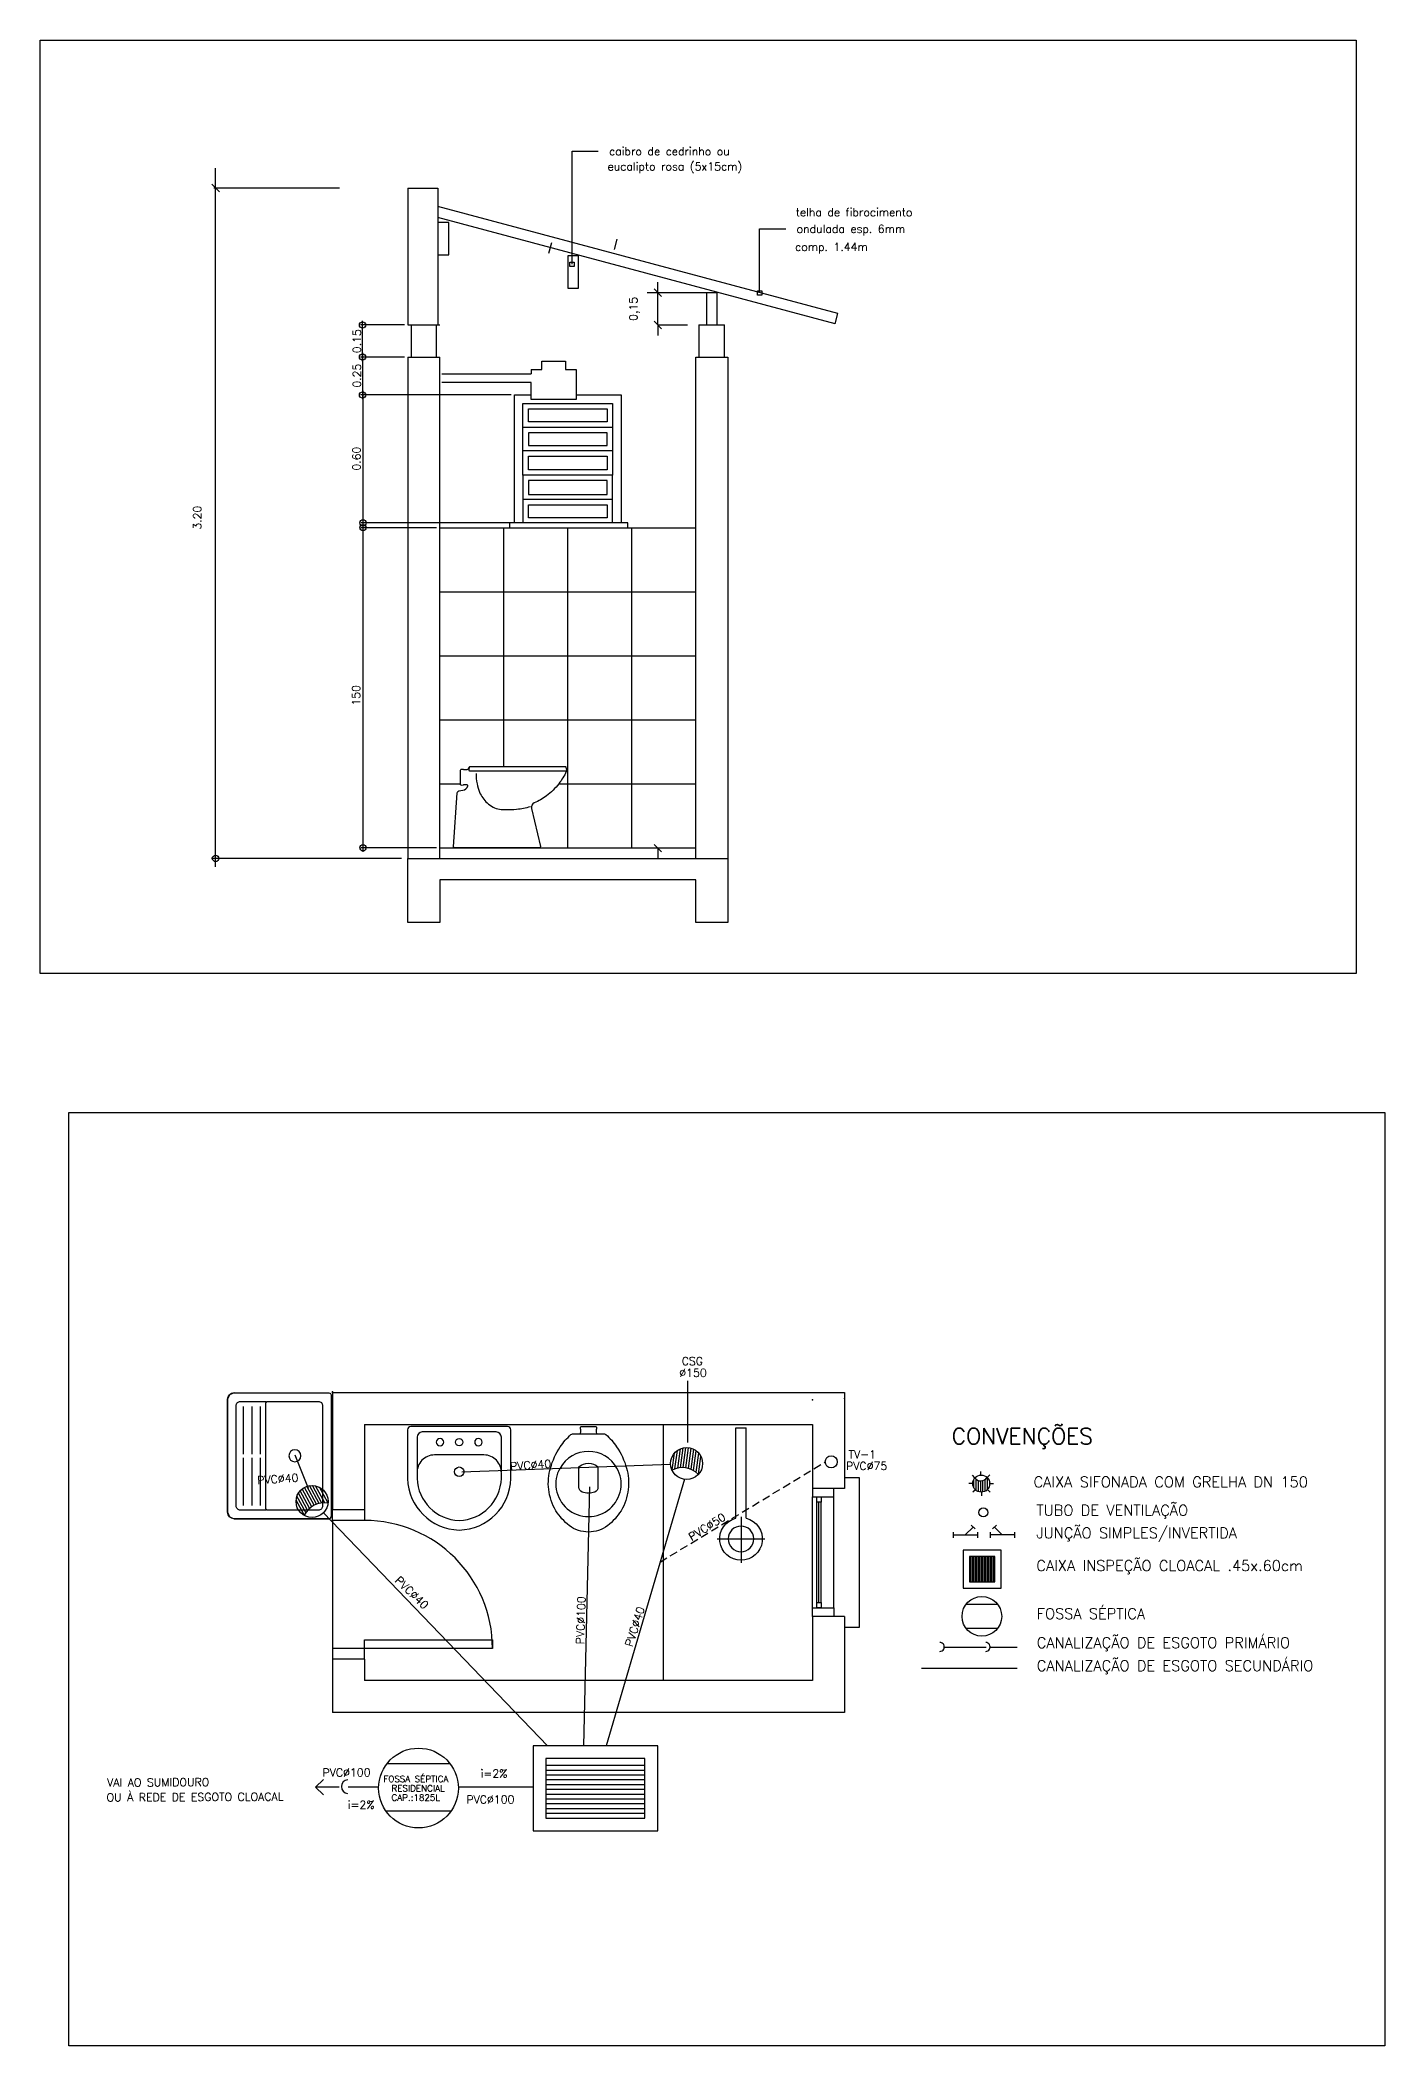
# Model space of a CAD drawing. Extents: x 2332 to 6335, y 1883 to 3772.
# Drawn here: x 5074 to 6335, y 1892 to 3772 of the extents above; entities that cross this region are included whole.
import ezdxf
from ezdxf.enums import TextEntityAlignment as Align

# ---------------------------------------------------------------- set-up
doc = ezdxf.new("R2010")
doc.units = 0
doc.linetypes.add('HIDDEN', pattern=[0.375, 0.25, -0.125])
doc.layers.get('0').update_dxf_attribs({"linetype": 'CONTINUOUS'})
doc.layers.get('DEFPOINTS').update_dxf_attribs({"linetype": 'CONTINUOUS'})
for name, color, linetype in [('COTA', 13, 'CONTINUOUS'), ('EQUIP', 7, 'CONTINUOUS'), ('EQUIP_I', 13, 'CONTINUOUS'), ('ESG-CANO', 3, 'CONTINUOUS'), ('ESPEC', 2, 'CONTINUOUS'), ('ESQ_VISTA', 1, 'CONTINUOUS'), ('ESQUADRIA', 2, 'CONTINUOUS'), ('ESTRUT', 130, 'CONTINUOUS'), ('FOLHA', 7, 'CONTINUOUS'), ('HACHURA', 13, 'CONTINUOUS'), ('HID1', 7, 'CONTINUOUS'), ('HID3', 2, 'CONTINUOUS'), ('HIDRO', 7, 'CONTINUOUS'), ('LINHAVISTA', 15, 'CONTINUOUS'), ('MOBIL_I', 13, 'CONTINUOUS'), ('PAREDE', 6, 'CONTINUOUS'), ('PISO', 2, 'CONTINUOUS'), ('PLAREA', 13, 'CONTINUOUS'), ('REG60-100', 7, 'CONTINUOUS'), ('SELO', 2, 'CONTINUOUS'), ('TELHA', 3, 'CONTINUOUS'), ('VIDRO', 1, 'CONTINUOUS')]:
    doc.layers.add(name, color=color, linetype=linetype)
doc.styles.add('REGUA120', font='simplex.shx')
doc.styles.add('REGUA425', font='simplex.shx')
doc.styles.add('REGUA60', font='simplex.shx')
doc.styles.add('REGUA80', font='simplex.shx')

# ---------------------------------------------------------------- blocks, each defined once
blk = doc.blocks.new('SAL34S_2')
at = {"layer": 'EQUIP', "color": 0, "linetype": 'ByBlock'}
blk.add_lwpolyline([(0, -4.2), (22.68, -4.2, -0.345194), (24.25, -5.69), (24.25, -28.56, -0.399699), (0, -52.7, -0.399699), (-24.25, -28.56), (-24.25, -5.69, -0.345194), (-22.68, -4.2)], format="xyb", close=True, dxfattribs=at)
at = {"layer": 'EQUIP_I'}
for p, q in [((-24.25, -28.56), (-24.25, -26.07)), ((24.25, -26.07), (24.25, -28.56))]:
    blk.add_line(p, q, dxfattribs=at)
blk.add_lwpolyline([(-19.75, -25.4), (-19.75, -9.2, -0.371535), (-17.31, -6.7), (0, -6.7), (17.31, -6.7, -0.371535), (19.75, -9.2), (19.75, -25.4)], format="xyb", dxfattribs=at)
for points in [[(0, -17.5), (11.6, -17.5, -0.423334), (19.75, -26), (19.75, -28.5, -0.397421), (0, -48.2, -0.397421), (-19.75, -28.5), (-19.75, -26, -0.423334), (-11.6, -17.5)], [(0, -13.25, 1), (0, -9.75, 1)]]:
    blk.add_lwpolyline(points, format="xyb", close=True, dxfattribs=at)
for centre in [(-9, -11.5), (9, -11.5)]:
    blk.add_circle(centre, 1.75, dxfattribs=at)
for start, end in [(90, 270), (270, 90)]:
    blk.add_arc((0, -25.4), 2.25, start, end, dxfattribs=at)
blk = doc.blocks.new('SAP7S__2')
at = {"layer": 'EQUIP', "color": 0, "linetype": 'ByBlock'}
blk.add_lwpolyline([(-4.36, -13), (-6.93, -13), (-7.45, -13, 0.207706), (-8.2, -13.3, 0.059368), (-13.2, -19, 0.082654), (-17.8, -29, 0.104255), (-18.65, -39, 0.107708), (-15.25, -49, 0.088187), (-9, -56, 0.163426), (0, -59, 0.163426), (9, -56, 0.088187), (15.25, -49, 0.107708), (18.65, -39, 0.104255), (17.8, -29, 0.082654), (13.2, -19, 0.059368), (8.2, -13.3, 0.207706), (7.45, -13), (6.93, -13), (4.36, -13, -0.380199), (3.6, -12.2), (3.6, -11.1, -0.087349), (3.7, -10.7, 0.172037), (3.7, -9.83, 0.102747), (3.57, -9.63, 0.167994), (3.15, -9.5), (0, -9.5), (-3.15, -9.5, 0.167994), (-3.57, -9.63, 0.102747), (-3.7, -9.83, 0.172037), (-3.7, -10.7, -0.087349), (-3.6, -11.1), (-3.6, -12.2, -0.380199)], format="xyb", close=True, dxfattribs=at)
at = {"layer": 'EQUIP_I'}
blk.add_line((4.36, -13), (-4.36, -13), dxfattribs=at)
for points in [[(0, -21.2, -0.268395), (13.35, -29, -0.179674), (15.1, -39, -0.170707), (10, -48.05, -0.179561), (0, -51.75, -0.179561), (-10, -48.05, -0.170707), (-15.1, -39, -0.179674), (-13.35, -29, -0.268395)], [(-3, -40.25, 0.183333), (3, -40.25, 0.302776), (4.45, -38), (4.45, -28.4, 0.370787), (-4.45, -28.4), (-4.45, -38, 0.302776)]]:
    blk.add_lwpolyline(points, format="xyb", close=True, dxfattribs=at)
blk = doc.blocks.new('SACHS__2')
at = {"layer": 'EQUIP', "color": 0, "linetype": 'ByBlock'}
for p, q in [((42.29, 2.4), (0, 2.4)), ((0, 2.4), (0, -2.4)), ((42.29, -2.4), (0, -2.4))]:
    blk.add_line(p, q, dxfattribs=at)
blk.add_arc((52, 0), 10, 193.88654, 166.11346, dxfattribs=at)
at = {"layer": 'EQUIP_I'}
for p, q in [((52, 11.2), (52, -11.2)), ((41.6, 0), (63.2, 0))]:
    blk.add_line(p, q, dxfattribs=at)
blk.add_circle((52, 0), 6, dxfattribs=at)
blk = doc.blocks.new('SAT13S_2')
at = {"layer": 'EQUIP', "color": 0, "linetype": 'ByBlock'}
blk.add_lwpolyline([(-26.5, -48.5), (26.5, -48.5, 0.414214), (29.5, -45.5), (29.5, -1, 0.414214), (28.5, 0), (-28.5, 0, 0.414214), (-29.5, -1), (-29.5, -45.5, 0.414214)], format="xyb", close=True, dxfattribs=at)
at = {"layer": 'EQUIP_I'}
for points in [[(25.5, -27.69), (25.5, -6, 0.414214), (23.5, -4), (-23.5, -4, 0.414214), (-25.5, -6), (-25.5, -27.69)], [(-25.5, -27.84), (-25.5, -29.65, 0.414214), (-24.5, -30.65), (-23.25, -30.65), (23.1, -30.65), (24.5, -30.65, 0.414214), (25.5, -29.65), (25.5, -27.84)], [(-25.5, -30.5), (-25.5, -42.5, 0.414214), (-23.5, -44.5)], [(-23.5, -44.5), (23.5, -44.5, 0.414214), (25.5, -42.5), (25.5, -30.5, 0.414214)], [(-23.25, -33.03), (-0.9, -33.03, 0.414214)], [(-23.25, -37.03), (-0.9, -37.03, 0.414214)], [(0.75, -33.03), (23.1, -33.03, 0.414214)], [(0.75, -37.03), (23.1, -37.03, 0.414214)], [(-23.25, -41.03), (-0.9, -41.03, 0.414214)], [(0.75, -41.03), (23.1, -41.03, 0.414214)]]:
    blk.add_lwpolyline(points, format="xyb", dxfattribs=at)
blk.add_circle((0, -17), 2.8, dxfattribs=at)
blk = doc.blocks.new('A$C7C7C5568')
at = {"layer": 'HID1', "linetype": 'Continuous', "ltscale": 3.149606}
for p, q in [((4.8, 14.1), (2.8, 16.1)), ((9.5, 16.2), (9.5, 19.1)), ((14.2, 14.4), (16.3, 16.4)), ((2.9, 9.5), (0, 9.5)), ((5.1, 4.7), (3.1, 2.7)), ((3.7, 12.5), (3.7, 6.6)), ((5.5, 13.2), (5.5, 4.4)), ((7.3, 11.6), (7.3, 3.3)), ((9.1, 11.6), (9.1, 2.9)), ((9.9, 2.9), (9.9, 0)), ((10.8, 11.6), (10.8, 3)), ((12.6, 12.6), (12.6, 3.6)), ((14.4, 14.2), (14.4, 4.9)), ((14.5, 5), (16.6, 2.9)), ((16.2, 10.9), (16.2, 8.2)), ((16.3, 9.7), (19.2, 9.7))]:
    blk.add_line(p, q, dxfattribs=at)
blk.add_arc((9.4, 17.2), 5.54, 213.6462, 329.8203, dxfattribs=at)
at = {"layer": 'HID3', "linetype": 'Continuous', "ltscale": 3.149606}
blk.add_circle((9.7, 9.5), 6.65, dxfattribs=at)
blk = doc.blocks.new('A$C4FC90704')
at = {"layer": 'HID1', "linetype": 'Continuous', "ltscale": 2.204724}
for p, q in [((5.9, 29.5), (5.9, 5.9)), ((29.5, 29.5), (5.9, 29.5)), ((7.2, 5.9), (7.2, 29.5)), ((8.6, 5.9), (8.6, 29.5)), ((10, 5.9), (10, 29.5)), ((11.4, 5.9), (11.4, 29.5)), ((12.8, 5.9), (12.8, 29.5)), ((14.2, 5.9), (14.2, 29.5)), ((15.6, 5.9), (15.6, 29.5)), ((17, 5.9), (17, 29.5)), ((18.4, 5.9), (18.4, 29.5)), ((19.8, 5.9), (19.8, 29.5)), ((21.2, 5.9), (21.2, 29.5)), ((22.6, 5.9), (22.6, 29.5)), ((24, 5.9), (24, 29.5)), ((25.4, 5.9), (25.4, 29.5)), ((26.8, 5.9), (26.8, 29.5)), ((28.2, 5.9), (28.2, 29.5)), ((29.5, 5.9), (29.5, 29.5)), ((5.9, 5.9), (29.5, 5.9))]:
    blk.add_line(p, q, dxfattribs=at)
at = {"layer": 'HID3', "linetype": 'Continuous', "ltscale": 2.204724}
for p, q in [((0, 35.4), (0, 0)), ((35.4, 35.4), (0, 35.4)), ((35.4, 0), (35.4, 35.4)), ((0, 0), (35.4, 0))]:
    blk.add_line(p, q, dxfattribs=at)
blk = doc.blocks.new('SAP7L__2')
at = {"layer": 'EQUIP', "color": 0, "linetype": 'ByBlock'}
blk.add_lwpolyline([(42.95, 18.4), (47.15, 0.62, -0.483964), (46.67, 0), (6.83, 0, -0.434765), (6.43, 0.43), (8.2, 25.8, -0.329288), (8.95, 26.6), (10.85, 26.9, 0.282717), (13.1, 29, 0.425868), (12.7, 29.45), (11.35, 29.45, 0.120658), (11, 29.35, -0.182519), (10, 29.3, -0.358208), (9.7, 29.72), (9.7, 36.42, -0.375875), (10, 36.8, -0.143803), (11, 36.75, 0.135514), (11.25, 36.7), (12.75, 36.7, 0.345615), (13.75, 37.75, -0.321215), (14.15, 38), (58.89, 38, -0.398095), (59.09, 37.83), (59.4, 36.35, -0.160099), (59.3, 35.7, -0.047619), (55.85, 30, -0.064768), (50, 24.3, -0.049062), (44.3, 21, 0.326827)], format="xyb", close=True, dxfattribs=at)
at = {"layer": 'EQUIP_I'}
for points in [[(13.75, 37.75), (13.66, 36.43, 0.43409), (14.06, 36), (59.4, 36)], [(17.05, 34.85, 0.05697), (17.45, 30, 0.04588), (18.65, 26, 0.104488), (22.2, 21, 0.06838), (25, 19, 0.112798), (31, 17.85, 0.029106), (36, 18.05, 0.037244), (42.5, 19.3)]]:
    blk.add_lwpolyline(points, format="xyb", dxfattribs=at)
blk = doc.blocks.new('INDPONTO')
at = {"color": 4, "linetype": 'ByBlock'}
blk.add_lwpolyline([(-0.2, 0.2), (0.2, 0.2), (0.2, -0.2), (-0.2, -0.2)], close=True, dxfattribs=at)
blk = doc.blocks.new('COTATR')
at = {"color": 6}
blk.add_line((-71, -71), (71, 71), dxfattribs=at)
at = {"color": 0, "linetype": 'ByBlock'}
blk.add_line((0, 0), (200, 0), dxfattribs=at)

msp = doc.modelspace()

# ---------------------------------------------------------------- hatches: boundary and pattern name
at = {"layer": 'HACHURA'}
h = msp.add_hatch(dxfattribs=at)
h.set_pattern_fill('_U', color=256, scale=60, style=0, double=1, pattern_type=0)
h.set_pattern_definition([(0, (5448.687, 3014.856), (0, 60), []), (90, (5448.687, 3014.856), (-60, 4e-15), [])])
h.paths.add_polyline_path([(5566.5, 3090.9, -0.398095), (5566.9, 3090.5), (5567.5, 3087.7, -0.181576), (5567.3, 3086.3, -0.047619), (5560.4, 3074.9, -0.064768), (5548.7, 3063.5, -0.049062), (5537.3, 3056.9, 0.326827), (5534.6, 3051.7), (5543, 3016.1, -0.483964), (5542, 3014.9), (5688.7, 3014.9), (5688.7, 3314.9), (5448.7, 3314.9), (5448.7, 3014.9), (5462.3, 3014.9, -0.434765), (5461.5, 3015.7), (5465.1, 3066.3, -0.369755), (5466.7, 3068.1), (5470.4, 3068.7, 0.282717), (5474.9, 3072.9, 0.425868), (5474.1, 3073.8), (5471.4, 3073.8, 0.085396), (5470.9, 3073.6, -0.202043), (5468.7, 3073.5, -0.358208), (5468.1, 3074.3), (5468.1, 3087.7, -0.375875), (5468.7, 3088.5, -0.15803), (5470.9, 3088.3, 0.047054), (5471, 3088.3), (5474.2, 3088.3, 0.303999), (5476.1, 3090, -0.447428), (5477, 3090.9)])

# ---------------------------------------------------------------- linework, layer by layer
at = {"color": 6}
msp.add_line((5242, 3629.8), (5234.9, 3636.9), dxfattribs=at)
at = {"layer": 'COTA', "linetype": 'ByBlock'}
for p, q in [((5238.5, 2996.9), (5238.5, 3651.8)), ((5354.7, 3633.3), (5236.8, 3633.3)), ((5703.7, 3535.2), (5643.1, 3535.2)), ((5653.1, 3504.9), (5653.1, 3535.1)), ((5415.7, 3504.9), (5374.3, 3504.9)), ((5376.3, 3470.9), (5376.3, 3508.9)), ((5653.1, 3504.9), (5680.8, 3504.9)), ((5376.3, 3478.9), (5376.3, 3435.4)), ((5415.7, 3474.9), (5374.3, 3474.9)), ((5415.7, 3474.9), (5374.3, 3474.9)), ((5376.7, 3315.4), (5376.7, 3443.3)), ((5415.8, 3439.4), (5374.3, 3439.4)), ((5515.7, 3439.3), (5374.7, 3439.3)), ((5515.7, 3319.4), (5374.7, 3319.4)), ((5445.7, 3314.9), (5374.7, 3314.9)), ((5376.7, 3010.9), (5376.7, 3318.9)), ((5445.7, 3014.9), (5374.7, 3014.9)), ((5412.7, 3004.9), (5234.5, 3004.9)), ((5412.7, 3004.9), (5335.9, 3004.9))]:
    msp.add_line(p, q, dxfattribs=at)
at = {"layer": 'COTA'}
for centre in [(5376.3, 3504.9), (5376.3, 3474.9), (5376.3, 3439.3), (5376.7, 3319.4), (5376.7, 3314.9), (5376.7, 3014.9), (5238.5, 3004.9)]:
    msp.add_circle(centre, 3, dxfattribs=at)
at = {"layer": 'COTA', "linetype": 'ByBlock'}
for p in [(5653.1, 3535.2), (5376.3, 3504.9), (5376.7, 3439.3), (5376.7, 3314.9)]:
    msp.add_point(p, dxfattribs=at)
at = {"layer": 'DEFPOINTS', "color": 0, "linetype": 'ByBlock'}
for p in [(5718.7, 3535.2), (5339.9, 3504.9), (5418.7, 3504.9), (5418.7, 3504.9), (5709.6, 3504.9), (5418.7, 3474.9), (5418.7, 3474.9), (5754.1, 3448.7), (5376.3, 3439.4), (5418.8, 3439.4), (5518.7, 3439.3, -40), (5618.7, 3439.3, -40), (5448.7, 3314.9), (5518.7, 3319.4, -40), (5618.7, 3319.4, -40), (5670.3, 3319.4), (5448.7, 3014.9), (5748, 3014.5), (5418.7, 3004.9), (5418.7, 3004.9), (5378.1, 2497.2), (5378.1, 2497.2)]:
    msp.add_point(p, dxfattribs=at)
at = {"layer": 'EQUIP', "color": 0, "linetype": 'ByBlock'}
for p, q in [((5534.5, 3463.1), (5534.5, 3459.1)), ((5534.5, 3463.1), (5544.5, 3463.1)), ((5544.5, 3471.1), (5566.5, 3471.1)), ((5544.5, 3463.1), (5544.5, 3471.1)), ((5566.5, 3471.1), (5566.5, 3463.1)), ((5566.5, 3463.1), (5576.5, 3463.1)), ((5576.5, 3463.1), (5576.5, 3435.1)), ((5450.5, 3459.1), (5534.5, 3459.1)), ((5534.5, 3451.1), (5450.5, 3451.1)), ((5534.5, 3435.1), (5534.5, 3451.1)), ((5576.5, 3435.1), (5534.5, 3435.1))]:
    msp.add_line(p, q, dxfattribs=at)
at = {"layer": 'EQUIP'}
msp.add_line((5255.8, 2503.9), (5255.8, 2504.3), dxfattribs=at)
at = {"layer": 'EQUIP_I'}
for p, q in [((5251.6, 2502.1), (5249.8, 2497.9)), ((5255.8, 2503.9), (5251.6, 2502.1)), ((5249.8, 2497.9), (5249.8, 2391.9)), ((5249.8, 2391.9), (5251.6, 2387.6)), ((5346.2, 2386.5), (5346.8, 2387.9)), ((5346.8, 2387.9), (5348.1, 2387.9)), ((5251.6, 2387.6), (5255.8, 2385.9)), ((5255.8, 2385.9), (5344.8, 2385.9))]:
    msp.add_line(p, q, dxfattribs=at)
at = {"layer": 'ESG-CANO'}
for p, q in [((5942.1, 2305.8), (5971.7, 2305.8)), ((5941.8, 2283.4), (5971.9, 2283.4))]:
    msp.add_line(p, q, dxfattribs=at)
at = {"layer": 'ESG-CANO', "linetype": 'Continuous', "ltscale": 3.149606}
for p, q in [((5918.6, 2269.8), (5917.5, 2270)), ((5918.6, 2269.8, 0), (5917.5, 2270, 0)), ((5917.5, 2261.5), (5918.6, 2261.7)), ((5917.5, 2261.5, 0), (5918.6, 2261.7, 0)), ((5919.6, 2269.4), (5918.6, 2269.8)), ((5919.6, 2269.4, 0), (5918.6, 2269.8, 0)), ((5918.6, 2269.8), (5918.6, 2269.8, 0)), ((5918.6, 2261.7), (5919.6, 2262.1)), ((5918.6, 2261.7, 0), (5919.6, 2262.1, 0)), ((5918.6, 2261.7), (5918.6, 2261.7, 0)), ((5920.5, 2268.7), (5919.6, 2269.4)), ((5920.5, 2268.7, 0), (5919.6, 2269.4, 0)), ((5919.6, 2269.4), (5919.6, 2269.4, 0)), ((5919.6, 2262.1), (5920.5, 2262.8)), ((5919.6, 2262.1, 0), (5920.5, 2262.8, 0)), ((5919.6, 2262.1), (5919.6, 2262.1, 0)), ((5921.2, 2267.9), (5920.5, 2268.7)), ((5921.2, 2267.9, 0), (5920.5, 2268.7, 0)), ((5920.5, 2268.7), (5920.5, 2268.7, 0)), ((5920.5, 2262.8), (5921.2, 2263.6)), ((5920.5, 2262.8, 0), (5921.2, 2263.6, 0)), ((5920.5, 2262.8), (5920.5, 2262.8, 0)), ((5921.6, 2266.8), (5921.2, 2267.9)), ((5921.6, 2266.8, 0), (5921.2, 2267.9, 0)), ((5921.2, 2267.9), (5921.2, 2267.9, 0)), ((5921.2, 2263.6), (5921.6, 2264.7)), ((5921.2, 2263.6, 0), (5921.6, 2264.7, 0)), ((5921.2, 2263.6), (5921.2, 2263.6, 0)), ((5921.7, 2265.8), (5921.6, 2266.8)), ((5921.7, 2265.8, 0), (5921.6, 2266.8, 0)), ((5921.6, 2266.8), (5921.6, 2266.8, 0)), ((5921.6, 2264.7), (5921.7, 2265.8)), ((5921.6, 2264.7, 0), (5921.7, 2265.8, 0)), ((5921.6, 2264.7), (5921.6, 2264.7, 0)), ((5921.7, 2265.8), (5921.7, 2265.8, 0)), ((5922.3, 2265.5), (5960.8, 2265.5)), ((5961.6, 2269.8), (5960.5, 2270)), ((5961.6, 2269.8, 0), (5960.5, 2270, 0)), ((5960.5, 2261.5), (5961.6, 2261.7)), ((5960.5, 2261.5, 0), (5961.6, 2261.7, 0)), ((5962.6, 2269.4), (5961.6, 2269.8)), ((5962.6, 2269.4, 0), (5961.6, 2269.8, 0)), ((5961.6, 2269.8), (5961.6, 2269.8, 0)), ((5961.6, 2261.7), (5962.6, 2262.1)), ((5961.6, 2261.7, 0), (5962.6, 2262.1, 0)), ((5961.6, 2261.7), (5961.6, 2261.7, 0)), ((5963.5, 2268.7), (5962.6, 2269.4)), ((5963.5, 2268.7, 0), (5962.6, 2269.4, 0)), ((5962.6, 2269.4), (5962.6, 2269.4, 0)), ((5962.6, 2262.1), (5963.5, 2262.8)), ((5962.6, 2262.1, 0), (5963.5, 2262.8, 0)), ((5962.6, 2262.1), (5962.6, 2262.1, 0)), ((5964.1, 2267.9), (5963.5, 2268.7)), ((5964.1, 2267.9, 0), (5963.5, 2268.7, 0)), ((5963.5, 2268.7), (5963.5, 2268.7, 0)), ((5963.5, 2262.8), (5964.1, 2263.6)), ((5963.5, 2262.8, 0), (5964.1, 2263.6, 0)), ((5963.5, 2262.8), (5963.5, 2262.8, 0)), ((5964.5, 2266.8), (5964.1, 2267.9)), ((5964.5, 2266.8, 0), (5964.1, 2267.9, 0)), ((5964.1, 2267.9), (5964.1, 2267.9, 0)), ((5964.1, 2263.6), (5964.5, 2264.7)), ((5964.1, 2263.6, 0), (5964.5, 2264.7, 0)), ((5964.1, 2263.6), (5964.1, 2263.6, 0)), ((5964.7, 2265.8), (5964.5, 2266.8)), ((5964.7, 2265.8, 0), (5964.5, 2266.8, 0)), ((5964.5, 2266.8), (5964.5, 2266.8, 0)), ((5964.5, 2264.7), (5964.7, 2265.8)), ((5964.5, 2264.7, 0), (5964.7, 2265.8, 0)), ((5964.5, 2264.7), (5964.5, 2264.7, 0)), ((5964.6, 2265.5), (5989.9, 2265.5)), ((5964.7, 2265.8), (5964.7, 2265.8, 0))]:
    msp.add_line(p, q, dxfattribs=at)
at = {"layer": 'ESG-CANO', "linetype": 'Continuous', "ltscale": 15.748032}
msp.add_line((5990, 2245.4), (5900.3, 2245.4), dxfattribs=at)
at = {"layer": 'ESG-CANO'}
msp.add_circle((5956.9, 2294.4), 18.6, dxfattribs=at)
at = {"layer": 'ESPEC'}
for p, q in [((5572.7, 3667.7), (5597.3, 3667.7)), ((5572.7, 3561.8), (5572.7, 3667.7)), ((5748.5, 3595), (5773.1, 3595)), ((5748.5, 3535), (5748.5, 3595))]:
    msp.add_line(p, q, dxfattribs=at)
at = {"layer": 'ESQ_VISTA'}
for p, q in [((5518.7, 3319.4, -40), (5518.7, 3439.3, -40)), ((5518.7, 3439.3, -40), (5534.5, 3439.3, -40)), ((5526.6, 3364.1, -40), (5526.6, 3431.4, -40)), ((5526.6, 3431.4, -40), (5610.7, 3431.4, -40)), ((5531.7, 3414, -40), (5531.7, 3426.3, -40)), ((5531.7, 3426.3, -40), (5605.7, 3426.3, -40)), ((5576.5, 3439.3, -40), (5618.7, 3439.3, -40)), ((5605.7, 3426.3, -40), (5605.7, 3414, -40)), ((5610.7, 3431.4, -40), (5610.7, 3364.1, -40)), ((5618.7, 3439.3, -40), (5618.7, 3319.4, -40)), ((5526.6, 3409.1, -40), (5610.7, 3409.1, -40)), ((5605.7, 3414, -40), (5531.7, 3414, -40)), ((5605.7, 3403.9, -40), (5531.7, 3403.9, -40)), ((5531.7, 3403.9, -40), (5531.7, 3391.9, -40)), ((5605.7, 3391.9, -40), (5605.7, 3403.9, -40)), ((5610.7, 3386.9, -40), (5526.6, 3386.9, -40)), ((5531.7, 3391.9, -40), (5605.7, 3391.9, -40)), ((5531.7, 3369.1, -40), (5531.7, 3382, -40)), ((5531.7, 3382, -40), (5605.7, 3382, -40)), ((5605.7, 3369.1, -40), (5531.7, 3369.1, -40)), ((5605.7, 3382, -40), (5605.7, 3369.1, -40)), ((5605.7, 3382, -40), (5605.7, 3369.1, -40)), ((5610.7, 3364.1, -40), (5526.6, 3364.1, -40)), ((5526.6, 3364.1, -40), (5526.6, 3319.4, -40)), ((5605.7, 3359, -40), (5531.7, 3359, -40)), ((5531.7, 3359, -40), (5531.7, 3346.1, -40)), ((5605.7, 3346.1, -40), (5605.7, 3359, -40)), ((5605.7, 3346.1, -40), (5605.7, 3359, -40)), ((5610.7, 3319.4, -40), (5610.7, 3364.1, -40)), ((5610.7, 3341.2, -40), (5526.6, 3341.2, -40)), ((5531.7, 3346.1, -40), (5605.7, 3346.1, -40)), ((5531.7, 3336.3, -40), (5605.7, 3336.3, -40)), ((5531.7, 3324.2, -40), (5531.7, 3336.3, -40)), ((5531.7, 3324.2, -40), (5531.7, 3336.3, -40)), ((5531.7, 3324.2, -40), (5531.7, 3336.3, -40)), ((5605.7, 3336.3, -40), (5605.7, 3324.2, -40)), ((5625.1, 3319.4), (5514.1, 3319.4)), ((5514.1, 3319.4), (5514.1, 3314.9)), ((5514.1, 3314.9), (5625.1, 3314.9)), ((5605.7, 3324.2, -40), (5531.7, 3324.2, -40)), ((5625.1, 3314.9), (5625.1, 3319.4))]:
    msp.add_line(p, q, dxfattribs=at)
at = {"layer": 'ESQUADRIA', "color": 1}
for p, q in [((5798.1, 2302.3), (5798.1, 2406.3)), ((5802.1, 2307.3), (5802.1, 2401.3)), ((5806.1, 2307.3), (5806.1, 2401.3)), ((5818.1, 2302.3), (5818.1, 2406.3))]:
    msp.add_line(p, q, dxfattribs=at)
at = {"layer": 'ESQUADRIA'}
for points in [[(5798.1, 2414.3), (5798.1, 2406.3), (5818.1, 2406.3), (5818.1, 2414.3)], [(5828.1, 2284.3), (5842.1, 2284.3), (5842.1, 2424.3), (5828.1, 2424.3)], [(5378.1, 2394.3), (5378.1, 2384.3), (5348.1, 2384.3), (5348.1, 2394.3)], [(5798.1, 2294.3), (5798.1, 2302.3), (5818.1, 2302.3), (5818.1, 2294.3)], [(5378.1, 2254.3), (5378.1, 2264.3), (5348.1, 2264.3), (5348.1, 2254.3)]]:
    msp.add_lwpolyline(points, dxfattribs=at)
for points in [[(5806.1, 2406.3), (5806.1, 2401.3), (5802.1, 2401.3), (5802.1, 2406.3)], [(5802.1, 2302.3), (5802.1, 2307.3), (5806.1, 2307.3), (5806.1, 2302.3)], [(5498.1, 2264.3), (5378.1, 2264.3), (5378.1, 2272.3), (5498.1, 2272.3)]]:
    msp.add_lwpolyline(points, close=True, dxfattribs=at)
at = {"layer": 'ESTRUT'}
for p, q in [((5421.7, 3504.9), (5421.7, 3474.9)), ((5445.7, 3474.9), (5445.7, 3504.9)), ((5691.7, 3504.9), (5691.7, 3474.9)), ((5691.7, 3504.9), (5715.7, 3504.9)), ((5715.7, 3474.9), (5715.7, 3504.9)), ((5418.7, 3004.9), (5718.7, 3004.9)), ((5418.7, 2944.9), (5418.7, 3004.9)), ((5718.7, 3004.9), (5718.7, 2944.9)), ((5688.7, 2984.9), (5448.7, 2984.9)), ((5448.7, 2984.9), (5448.7, 2944.9)), ((5688.7, 2944.9), (5688.7, 2984.9)), ((5448.7, 2944.9), (5418.7, 2944.9)), ((5718.7, 2944.9), (5688.7, 2944.9))]:
    msp.add_line(p, q, dxfattribs=at)
at = {"layer": 'FOLHA'}
for p, q in [((5074, 3771.9), (6307.8, 3771.9)), ((5074, 2896.9), (5074, 3771.9)), ((6307.8, 3771.9), (6307.8, 2896.9)), ((6307.8, 2896.9), (5074, 2896.9)), ((5101, 2766.7), (6334.8, 2766.7)), ((5101, 1891.7), (5101, 2766.7)), ((6334.8, 2766.7), (6334.8, 1891.7)), ((6334.8, 1891.7), (5101, 1891.7))]:
    msp.add_line(p, q, dxfattribs=at)
at = {"layer": 'HACHURA'}
msp.add_line((5448.7, 3314.9), (5688.7, 3314.9), dxfattribs=at)
at = {"layer": 'HID1', "linetype": 'Continuous', "ltscale": 3.149606}
for p, q in [((5930, 2373.4), (5930, 2368)), ((5930, 2370.7), (5952.8, 2370.7)), ((5941.4, 2370.7), (5948.7, 2378)), ((5946.9, 2379.8), (5950.5, 2376.3)), ((5952.8, 2373.4), (5952.8, 2368)), ((5964.8, 2373.4), (5964.8, 2368)), ((5987.5, 2370.7), (5964.8, 2370.7)), ((5970.6, 2379.8), (5967, 2376.3)), ((5976.1, 2370.7), (5968.8, 2378)), ((5987.5, 2373.4), (5987.5, 2368))]:
    msp.add_line(p, q, dxfattribs=at)
msp.add_circle((5958.3, 2391.8), 4.24, dxfattribs=at)
at = {"layer": 'HIDRO'}
for p, q in [((5680.8, 2515.2), (5680.8, 2457.2)), ((5458.3, 2156.2), (5399.1, 2156.2)), ((5332.2, 2134.3), (5339.5, 2141.6)), ((5339.7, 2127.1), (5332.2, 2134.3)), ((5354.3, 2134.3), (5332.2, 2134.3)), ((5391.3, 2134.3), (5362.7, 2134.3)), ((5536.1, 2134.3), (5466, 2134.3)), ((5459.2, 2111.8), (5398.2, 2111.8))]:
    msp.add_line(p, q, dxfattribs=at)
at = {"layer": 'HIDRO', "color": 0}
for p, q in [((5312.9, 2445.9), (5325.3, 2414.7)), ((5666.6, 2431.8), (5668.7, 2447.4)), ((5669.2, 2432.6), (5671.6, 2449.9)), ((5671.9, 2433.4), (5674.3, 2451.4)), ((5674.4, 2433.7), (5676.9, 2452.3)), ((5677, 2433.8), (5679.5, 2452.6)), ((5679.5, 2433.5), (5682, 2452.5)), ((5681.9, 2433), (5684.5, 2451.9)), ((5684.3, 2432.2), (5686.8, 2451)), ((5686.7, 2431), (5689.2, 2449.5)), ((5689, 2429.4), (5691.4, 2447.4)), ((5469.4, 2429.8), (5665.1, 2437)), ((5691.3, 2427.6), (5693.5, 2444.3)), ((5323.1, 2391.7), (5314.8, 2407.1)), ((5324.8, 2393.8), (5316.1, 2409.9)), ((5326.6, 2395.7), (5317.7, 2412.1)), ((5328.7, 2397.2), (5319.6, 2413.9)), ((5330.8, 2398.5), (5321.7, 2415.3)), ((5333.1, 2399.5), (5324, 2416.3)), ((5335.6, 2400.2), (5326.5, 2416.9)), ((5338.2, 2400.6), (5329.3, 2417.1)), ((5341, 2400.7), (5332.3, 2416.7)), ((5343.9, 2400.6), (5335.9, 2415.4)), ((5589, 2415.7), (5583.3, 2173)), ((5678, 2422.9), (5604.6, 2173)), ((5321.4, 2389.5), (5314, 2403.3)), ((5339.5, 2391.4), (5549.8, 2173)), ((5344.8, 2385.9), (5346.2, 2386.5)), ((5641, 2161), (5548.1, 2161)), ((5548.1, 2161), (5548.1, 2105.3)), ((5548.1, 2154.8), (5641, 2154.8)), ((5548.1, 2150.3), (5641, 2150.3)), ((5548.1, 2145.8), (5641, 2145.8)), ((5641, 2105.3), (5641, 2161)), ((5548.1, 2141.3), (5641, 2141.3)), ((5548.1, 2136.8), (5641, 2136.8)), ((5548.1, 2132.3), (5641, 2132.3)), ((5548.1, 2127.8), (5641, 2127.8)), ((5548.1, 2123.3), (5641, 2123.3)), ((5548.1, 2118.8), (5641, 2118.8)), ((5548.1, 2114.3), (5641, 2114.3)), ((5548.1, 2109.8), (5641, 2109.8)), ((5548.1, 2105.3), (5641, 2105.3))]:
    msp.add_line(p, q, dxfattribs=at)
at = {"layer": 'HIDRO', "color": 0, "linetype": 'HIDDEN', "ltscale": 30}
msp.add_line((5655.2, 2345.3), (5810.1, 2439.2), dxfattribs=at)
at = {"layer": 'HIDRO', "color": 0}
msp.add_lwpolyline([(5536.1, 2093.3), (5653, 2093.3), (5653, 2173), (5536.1, 2173)], close=True, dxfattribs=at)
for centre, radius in [((5680.1, 2437.6), 15), ((5815.7, 2439.2), 5.66), ((5328.9, 2402.1), 15)]:
    msp.add_circle(centre, radius, dxfattribs=at)
at = {"layer": 'HIDRO'}
msp.add_circle((5428.7, 2133.4), 37.4, dxfattribs=at)
at = {"layer": 'HIDRO', "color": 0}
for centre, start, end in [((5676.2, 2413), 44.0329, 117.9967), ((5340.3, 2380), 80.1151, 154.0788)]:
    msp.add_arc(centre, 20.8, start, end, dxfattribs=at)
at = {"layer": 'HIDRO'}
msp.add_arc((5363.1, 2134.7), 6.59, 96.187, 262.2515, dxfattribs=at)
at = {"layer": 'LINHAVISTA', "color": 0}
msp.add_line((5658.1, 2474.3), (5658.1, 2234.3), dxfattribs=at)
at = {"layer": 'LINHAVISTA'}
msp.add_line((5348.1, 2384.3), (5348.1, 2264.3), dxfattribs=at)
at = {"layer": 'MOBIL_I'}
msp.add_arc((5378.1, 2264.3), 120, 0, 90, dxfattribs=at)
at = {"layer": 'PAREDE', "color": 6, "linetype": 'Continuous', "ltscale": 3.937008}
for p, q in [((5418.7, 3633.3), (5418.7, 3504.9)), ((5418.7, 3633.3), (5447, 3633.3)), ((5447, 3633.3), (5447, 3504.9))]:
    msp.add_line(p, q, dxfattribs=at)
at = {"layer": 'PAREDE'}
for p, q in [((5418.7, 3504.9), (5448.7, 3504.9)), ((5418.7, 3474.9), (5418.7, 3474.9)), ((5418.7, 3474.9), (5448.7, 3474.9)), ((5418.7, 3474.9), (5418.7, 3004.9)), ((5448.7, 3004.9), (5448.7, 3474.9)), ((5688.7, 3004.9), (5688.7, 3474.9)), ((5688.7, 3474.9), (5718.7, 3474.9)), ((5718.7, 3474.9), (5718.7, 3004.9))]:
    msp.add_line(p, q, dxfattribs=at)
at = {"layer": 'PAREDE', "color": 6}
for p, q in [((5348.1, 2504.3), (5828.1, 2504.3)), ((5348.1, 2504.3), (5348.1, 2394.3)), ((5828.1, 2504.3), (5828.1, 2414.3)), ((5378.1, 2474.3), (5798.1, 2474.3)), ((5378.1, 2474.3), (5378.1, 2394.3)), ((5798.1, 2474.3), (5798.1, 2414.3)), ((5828.1, 2414.3), (5798.1, 2414.3)), ((5378.1, 2394.3), (5348.1, 2394.3)), ((5828.1, 2294.3), (5798.1, 2294.3)), ((5798.1, 2294.3), (5798.1, 2234.3)), ((5828.1, 2294.3), (5828.1, 2204.3)), ((5378.1, 2254.3), (5348.1, 2254.3)), ((5348.1, 2254.3), (5348.1, 2204.3)), ((5378.1, 2254.3), (5378.1, 2234.3)), ((5798.1, 2234.3), (5378.1, 2234.3)), ((5828.1, 2204.3), (5348.1, 2204.3))]:
    msp.add_line(p, q, dxfattribs=at)
at = {"layer": 'PAREDE', "color": 6, "linetype": 'ByBlock'}
for p in [(5348.1, 2504.7), (5348.1, 2504.3), (5348.1, 2497.2), (5798.1, 2497.2), (5798.1, 2497.2), (5828.1, 2498.7)]:
    msp.add_point(p, dxfattribs=at)
at = {"layer": 'PISO'}
msp.add_line((5448.7, 3014.9), (5688.7, 3014.9), dxfattribs=at)
at = {"layer": 'PLAREA'}
for p, q in [((5553.3, 3581.8), (5550.7, 3572)), ((5614.8, 3585.4), (5612.2, 3575.6))]:
    msp.add_line(p, q, dxfattribs=at)
at = {"layer": 'TELHA', "color": 3, "linetype": 'Continuous', "ltscale": 3.937008}
for p, q in [((5821.9, 3515.7), (5447, 3616.1)), ((5819.3, 3505.9), (5447, 3605.7)), ((5819.3, 3505.9), (5821.9, 3515.7))]:
    msp.add_line(p, q, dxfattribs=at)
at = {"layer": 'TELHA'}
for points in [[(5447, 3570.7), (5457.1, 3570.7), (5457.1, 3601), (5447, 3601)], [(5568.6, 3539.4), (5578.7, 3539.4), (5578.7, 3569.7), (5568.6, 3569.7)], [(5698.7, 3504.9), (5708.8, 3504.9), (5708.8, 3535.2), (5698.7, 3535.2)]]:
    msp.add_lwpolyline(points, close=True, dxfattribs=at)
at = {"layer": 'VIDRO'}
msp.add_line((5804.1, 2307.3), (5804.1, 2401.3), dxfattribs=at)

# ---------------------------------------------------------------- block references
at = {"color": 0, "linetype": 'ByBlock', "xscale": 0.05, "yscale": 0.05, "zscale": 0.05, "rotation": 270}
msp.add_blockref('COTATR', (5653.1, 3014.5), dxfattribs=at)
at = {"layer": 'COTA', "linetype": 'ByBlock', "xscale": 0.05, "yscale": 0.05, "zscale": 0.05}
for p, rotation in [((5653.1, 3535.2), 90), ((5653.1, 3504.9), 270)]:
    msp.add_blockref('COTATR', p, dxfattribs=dict(at, rotation=rotation))
at = {"layer": 'EQUIP', "yscale": 2, "zscale": 2}
for name, p, xscale in [('SAP7L__2', (5448.7, 3014.9), 2), ('SAL34S_2', (5466.9, 2480.7), -2), ('SAP7S__2', (5588.1, 2491.4), -2)]:
    msp.add_blockref(name, p, dxfattribs=dict(at, xscale=xscale))
at = {"layer": 'EQUIP', "xscale": -2, "yscale": 2, "zscale": 2, "rotation": 90}
msp.add_blockref('SACHS__2', (5731.1, 2471), dxfattribs=at)
at = {"layer": 'EQUIP_I', "xscale": -2, "yscale": 2, "zscale": 2, "rotation": 270}
msp.add_blockref('SAT13S_2', (5346.8, 2444.9), dxfattribs=at)
at = {"layer": 'ESPEC', "xscale": 10.09817043387904, "yscale": 10.09817043387904, "zscale": 10.09817043387904, "rotation": 90}
for p in [(5572.7, 3561.8), (5748.5, 3535)]:
    msp.add_blockref('INDPONTO', p, dxfattribs=at)
at = {"layer": 'HID1', "xscale": 1.2, "yscale": 1.2, "zscale": 1.2}
msp.add_blockref('A$C7C7C5568', (5944.7, 2407.4), dxfattribs=at)
at = {"layer": 'HID1'}
msp.add_blockref('A$C4FC90704', (5939.5, 2320.9), dxfattribs=at)

# ---------------------------------------------------------------- texts
at = {"color": 2, "linetype": 'ByBlock', "char_height": 7.5, "attachment_point": 5, "rotation": 90}
for s, insert, style in [('0,15', (5631.3, 3520), 'REGUA60'), ('\\A1;0.15', (5370.9, 3489.7), 'REGUA80'), ('\\A1;0.25', (5371, 3457.4), 'REGUA80'), ('\\A1;0.60', (5370.6, 3379.6), 'REGUA80'), ('\\A1;150', (5370.2, 3157.7), 'REGUA80')]:
    msp.add_mtext(s, dxfattribs=dict(at, insert=insert, style=style))
at = {"layer": 'ESPEC', "linetype": 'ByBlock', "insert": (5221.3, 3324.3), "char_height": 7.5, "attachment_point": 5, "rotation": 90, "style": 'REGUA80'}
msp.add_mtext('\\A1;3.20', dxfattribs=at)
at = {"layer": 'REG60-100', "linetype": 'Continuous', "ltscale": 3.937008}
for s, height, style, p in [(' %%c150', 7.5, 'REGUA60', (5668.1, 2518.9)), ('CSG ', 7.5, 'REGUA60', (5675.5, 2529.9)), ('TV-1', 7.5, 'REGUA60', (5831.9, 2442.5)), (' PVC%%c75', 7.5, 'REGUA60', (5824.5, 2431.6)), ('FOSSA SÉPTICA', 6, 'REGUA80', (5395.8, 2139)), ('CAP.:1825L', 6, 'REGUA80', (5403.4, 2121.5)), ('RESIDENCIAL', 6, 'REGUA80', (5403.4, 2130.2))]:
    msp.add_text(s, height=height, dxfattribs=dict(at, style=style)).set_placement(p)
at = {"layer": 'REG60-100'}
for s, height, style, p in [('CONVENÇÕES', 15, 'REGUA120', (5928.6, 2455.8)), ('CAIXA SIFONADA COM GRELHA DN 150', 10, 'REGUA80', (6005.4, 2415.4)), ('TUBO DE VENTILAÇÃO', 10, 'REGUA80', (6008, 2388.9)), ('JUNÇÃO SIMPLES/INVERTIDA', 10, 'REGUA80', (6008, 2367.6)), ('CAIXA INSPEÇÃO CLOACAL .45x.60cm', 10, 'REGUA80', (6008, 2336.9)), ('FOSSA SÉPTICA', 10, 'REGUA80', (6008.4, 2291.9)), ('CANALIZAÇÃO DE ESGOTO PRIMÁRIO', 10, 'REGUA80', (6008.4, 2264.7)), ('CANALIZAÇÃO DE ESGOTO SECUNDÁRIO', 10, 'REGUA80', (6008.4, 2243.1))]:
    msp.add_text(s, height=height, dxfattribs=dict(at, style=style)).set_placement(p)
at = {"layer": 'REG60-100', "linetype": 'Continuous', "ltscale": 3.937008, "style": 'REGUA60'}
for s, rotation, p in [(' PVC%%c40', 3.8983, (5272.7, 2417.8)), (' PVC%%c40', 3.8983, (5509.7, 2430.8)), (' PVC%%c50', 32.2516, (5680.6, 2362.1)), (' PVC%%c40', 315.9433, (5402.3, 2330.9)), (' PVC%%c100', 88.1667, (5583.7, 2262.9)), (' PVC%%c40', 72.2912, (5627.7, 2260.3)), (' PVC%%c100', 0.2579, (5333.6, 2144.1)), ('i=2%', 0.2579, (5487, 2143.2)), ('VAI AO SUMIDOURO', 0.2579, (5136.8, 2134.8)), ('OU À REDE DE ESGOTO CLOACAL', 0.2579, (5136.3, 2120.9)), (' PVC%%c100', 0.2579, (5468.5, 2118.8)), ('i=2%', 0.2579, (5362.5, 2114))]:
    msp.add_text(s, height=7.5, rotation=rotation, dxfattribs=at).set_placement(p)
at = {"layer": 'SELO', "style": 'REGUA425'}
for s, p in [('caibro de cedrinho ou ', (5607.4, 3667.7)), ('eucalipto rosa (5x15cm)', (5606, 3653.5)), ('telha de fibrocimento ', (5782.5, 3610.6)), ('ondulada esp. 6mm', (5783.2, 3595)), ('comp. 1.44m', (5781.8, 3578.1))]:
    msp.add_text(s, height=7.5, dxfattribs=at).set_placement(p, align=Align.MIDDLE_LEFT)

doc.saveas('drawing.dxf')
